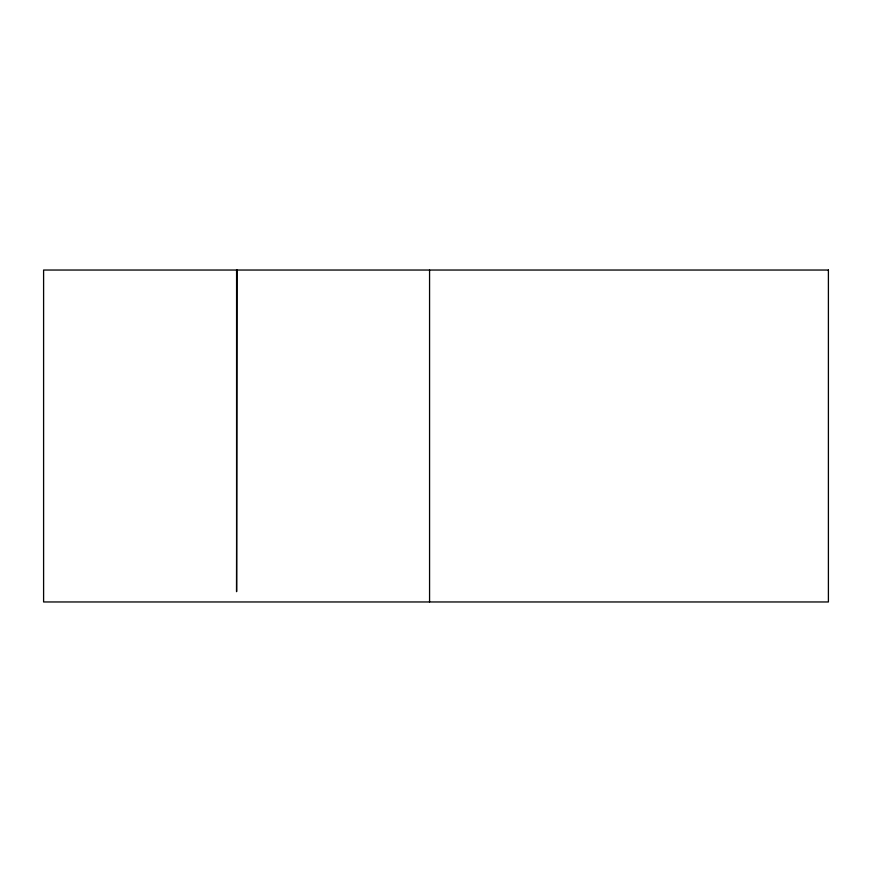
<?xml version="1.0" encoding="UTF-8"?>
<svg xmlns="http://www.w3.org/2000/svg" width="872" height="872" viewBox="0 0 872 872"><rect width="100%" height="100%" fill="white"/><g stroke="black" fill="none" stroke-linecap="round" stroke-linejoin="round"><path stroke-width="1.31" d="M237.086 270.037L236.585 591.674L236.585 270.037M429.569 270.037L429.569 601.963M828.4 270.037L43.6 270.037L43.6 601.963L828.4 601.963L828.4 270.037"/></g></svg>
